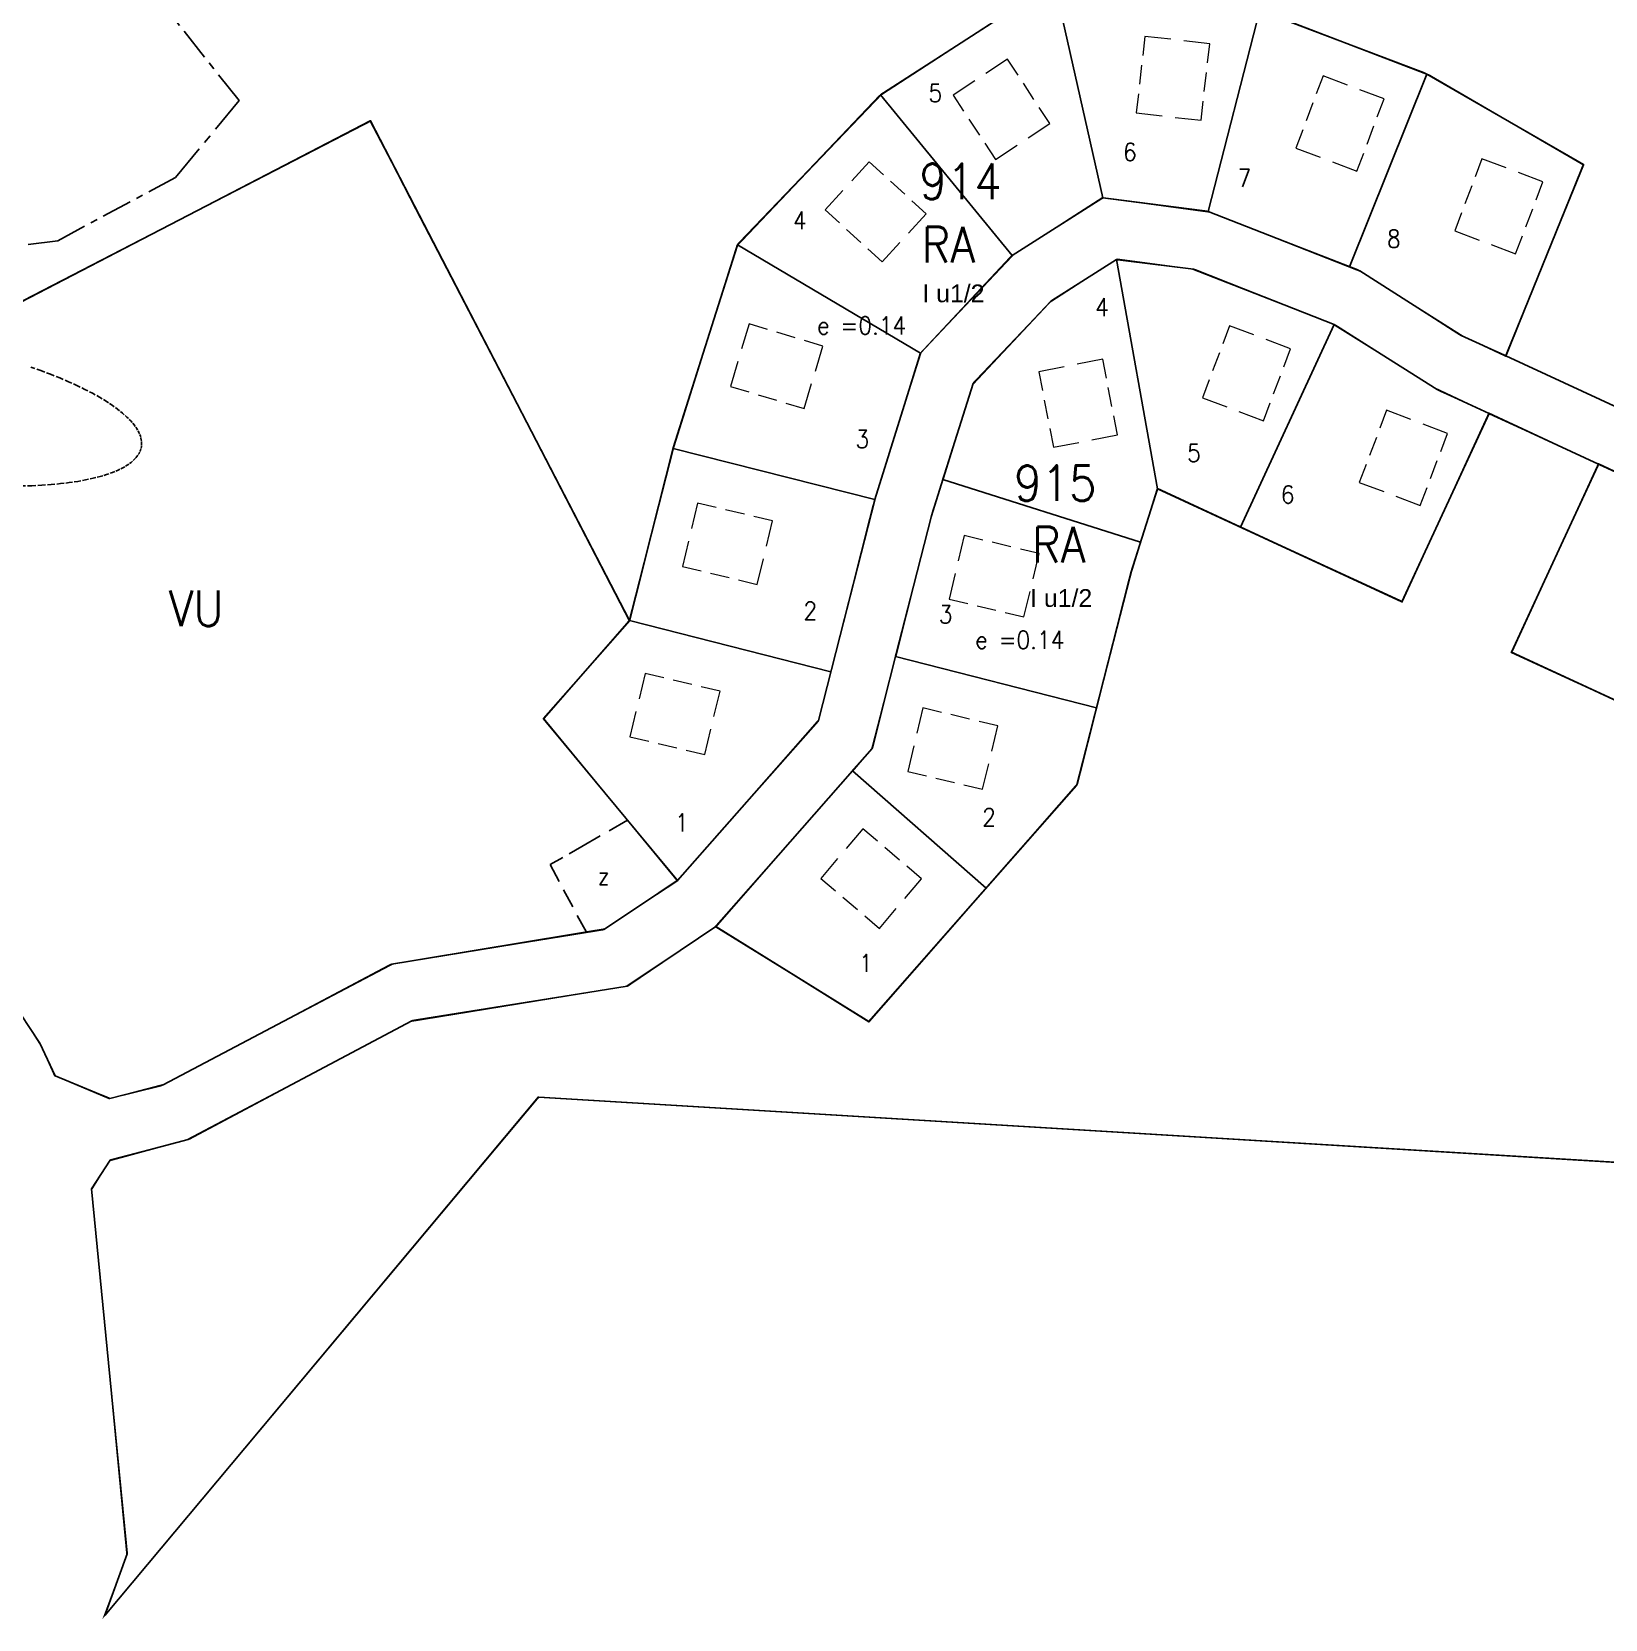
# Model space of a CAD drawing. Header units: metres. Extents: x 25522641 to 25524241, y 6685102 to 6686476.
# Drawn here: x 25523684.2 to 25523949.7, y 6685907.3 to 6686175.2 of the extents above; entities that cross this region are included whole.
import ezdxf
from ezdxf.enums import TextEntityAlignment as Align

# ---------------------------------------------------------------- set-up
doc = ezdxf.new("R2010")
doc.units = ezdxf.units.M
for name, pattern in [('CENTER', [11, 6.5, -1.5, 1.5, -1.5]), ('DASHED', [7.5, 5, -2.5]), ('DIVIDE2', [6.25, 2.5, -1.25, 0, -1.25, 0, -1.25])]:
    doc.linetypes.add(name, pattern=pattern)
for name, color, linetype in [('D-ALUE-K-TARKOITUS', 7, 'Continuous'), ('D-ALUE-REUNAVIIVA', 7, 'Continuous'), ('D-RAJA-ALUE-KORTTELI', 7, 'Continuous'), ('D-RAJA-K-MAARAYS-R-ALA', 7, 'Continuous'), ('D-RAJA-TONTTI', 7, 'Continuous'), ('D-TEKSTI-025', 7, 'Continuous'), ('D-TEKSTI-035', 7, 'Continuous'), ('D-VARITYS-ALUE_M', 7, 'Continuous'), ('D-VARITYS-ALUE_R', 7, 'Continuous'), ('D-VARITYS-ALUE_V', 7, 'Continuous')]:
    doc.layers.add(name, color=color, linetype=linetype)
doc.layers.get('0').off()
doc.styles.add('ROMANS', font='ROMANS.shx', dxfattribs={"width": 0.9})
doc.styles.get("Standard").update_dxf_attribs({"font": 'arial.ttf'})

# ---------------------------------------------------------------- blocks, each defined once
blk = doc.blocks.new('0320000')
at = {"color": 0, "linetype": 'Continuous'}
blk.add_lwpolyline([(0, 0, 0.226827049325045), (3.400000000023283, 2.800000000046566), (4.200000000069849, 0.5), (5, 2.800000000046566), (5.800000000046566, 0.5), (6.600000000093132, 2.800000000046566, 0.2268270487142379), (10.00000000011642, 0)], format="xyb", dxfattribs=at)
blk = doc.blocks.new('8031308302415')
at = {"color": 3, "linetype": 'Continuous', "xscale": 0.0008065180351890921, "yscale": 0.001, "zscale": 0.0008065180351890921, "rotation": 117.4125849847209}
for p in [(-3.713166948407888, 7.159575778059661), (0, 0)]:
    blk.add_blockref('0320000', p, dxfattribs=at)
blk = doc.blocks.new('8031308302426')
at = {"color": 3, "linetype": 'Continuous', "xscale": 0.001038416255240844, "yscale": 0.001, "zscale": 0.001038416255240844, "rotation": 207.3916036646289}
for p in [(0, 0), (-9.219919476658106, -4.777438301593065), (-18.4398389570415, -9.554876604117453), (-27.65975843369961, -14.33231490571052), (-36.879677914083, -19.10975320823491), (-46.09959739074111, -23.88719150982797), (-55.31951687112451, -28.66462981235236)]:
    blk.add_blockref('0320000', p, dxfattribs=at)
blk = doc.blocks.new('8031308302616')
at = {"color": 3, "linetype": 'Continuous', "xscale": 0.0006085223226154481, "yscale": 0.001, "zscale": 0.0006085223226154481, "rotation": 294.9882347079644}
blk.add_blockref('0320000', (0, 0), dxfattribs=at)
blk = doc.blocks.new('8031308302624')
at = {"color": 3, "linetype": 'Continuous', "xscale": 0.000998443310773452, "yscale": 0.001, "zscale": 0.000998443310773452, "rotation": 337.5313178492788}
blk.add_blockref('0320000', (0, 0), dxfattribs=at)
blk = doc.blocks.new('8031308302633')
at = {"color": 3, "linetype": 'Continuous', "xscale": 0.000929665832708828, "yscale": 0.001, "zscale": 0.000929665832708828, "rotation": 14.27290606726595}
blk.add_blockref('0320000', (0, 0), dxfattribs=at)
blk = doc.blocks.new('8031308302643')
at = {"color": 3, "linetype": 'Continuous', "xscale": 0.001091825195279889, "yscale": 0.001, "zscale": 0.001091825195279889, "rotation": 27.85881945997495}
for p in [(28.95853598415852, 15.30611723754555), (19.30569065734744, 10.2040781583637), (9.652845330536366, 5.10203907918185), (0, 0)]:
    blk.add_blockref('0320000', p, dxfattribs=at)
blk = doc.blocks.new('8031308302653')
at = {"color": 3, "linetype": 'Continuous', "xscale": 0.000905335237153159, "yscale": 0.001, "zscale": 0.000905335237153159, "rotation": 9.294182856736343}
for p in [(17.86900207027793, 2.924298479221761), (26.80350310727954, 4.386447719298303), (0, 0), (8.93450103700161, 1.462149240076542)]:
    blk.add_blockref('0320000', p, dxfattribs=at)
blk = doc.blocks.new('8031308302662')
at = {"color": 3, "linetype": 'Continuous', "xscale": 0.00149075947334428, "yscale": 0.001, "zscale": 0.00149075947334428, "rotation": 33.52058432953928}
blk.add_blockref('0320000', (0, 0), dxfattribs=at)
blk = doc.blocks.new('8031308302671')
at = {"color": 3, "linetype": 'Continuous', "xscale": 0.000886247201999621, "yscale": 0.001, "zscale": 0.000886247201999621, "rotation": 129.6050854267357}
for p in [(-16.94927503541112, 20.48445187136531), (-11.29951669275761, 13.65630124788731), (-5.649758346378803, 6.828150624409318), (0, 0)]:
    blk.add_blockref('0320000', p, dxfattribs=at)
blk = doc.blocks.new('8031308302682')
at = {"color": 3, "linetype": 'Continuous', "xscale": 0.001100124188587709, "yscale": 0.001, "zscale": 0.001100124188587709, "rotation": 48.754053680243}
for p in [(7.253037594258785, 8.271684754639864), (0, 0)]:
    blk.add_blockref('0320000', p, dxfattribs=at)
blk = doc.blocks.new('8031308302696')
at = {"color": 3, "linetype": 'Continuous', "xscale": 0.000985670628386047, "yscale": 0.001, "zscale": 0.000985670628386047, "rotation": 117.4076826377592}
for p in [(-31.76059221476316, 61.25229025725275), (-27.22336475551128, 52.50196307711303), (-22.6861372962594, 43.75163589790463), (-18.14890983700752, 35.00130871869624), (-13.61168237775564, 26.25098153855652), (-9.074454918503761, 17.50065435934812), (-4.537227459251881, 8.750327179208398), (0, 0)]:
    blk.add_blockref('0320000', p, dxfattribs=at)

msp = doc.modelspace()

# ---------------------------------------------------------------- linework, layer by layer
at = {"layer": 'D-RAJA-ALUE-KORTTELI', "color": 7, "linetype": 'Continuous'}
for p, q in [((25523827.45069003, 6686164.557285215), (25523856.74747683, 6686183.49624493)), ((25523891.40182257, 6686178.823179722), (25523919.61757072, 6686168.0713662)), ((25523919.61757072, 6686168.0713662), (25523946.02940599, 6686152.779684018)), ((25523803.29763434, 6686139.253225392), (25523827.45069003, 6686164.557285215)), ((25523676.80990902, 6686126.713625708), (25523741.34934536, 6686160.155693822)), ((25523741.34934536, 6686160.155693822), (25523748.77567926, 6686145.836542265)), ((25523946.02940599, 6686152.779684018), (25523932.92160268, 6686120.504443744)), ((25523748.77567926, 6686145.836542265), (25523785.07349893, 6686075.833924829)), ((25523864.93750997, 6686147.206593577), (25523849.65957541, 6686137.45941483)), ((25523882.70254488, 6686144.862598703), (25523864.93750997, 6686147.206593577)), ((25523908.27007701, 6686134.874978943), (25523882.70254488, 6686144.862598703)), ((25523792.46528953, 6686104.983615392), (25523803.29763434, 6686139.253225392)), ((25523849.65957541, 6686137.45941483), (25523834.18060675, 6686120.997085249)), ((25523867.25129028, 6686136.79347998), (25523856.18193234, 6686129.734868133)), ((25523880.24631253, 6686135.128465374), (25523867.25129028, 6686136.79347998)), ((25523903.97491379, 6686125.791108283), (25523880.24631253, 6686135.128465374)), ((25523925.39703086, 6686123.958068752), (25523908.27007701, 6686134.874978943)), ((25523856.18193234, 6686129.734868133), (25523843.0607141, 6686115.842568602)), ((25523921.34526544, 6686114.846733756), (25523903.97491379, 6686125.791108283)), ((25523932.92160268, 6686120.504443744), (25523925.39703086, 6686123.958068752)), ((25523834.18060675, 6686120.997085249), (25523826.46838301, 6686096.297663772)), ((25523932.92160268, 6686120.504443744), (25523968.18165993, 6686104.205724973)), ((25523843.0607141, 6686115.842568602), (25523837.9400254, 6686099.633455281)), ((25523930.09362832, 6686110.802063838), (25523921.34526544, 6686114.846733756)), ((25523930.09362832, 6686110.802063838), (25523915.40684724, 6686079.035491703)), ((25523930.09362832, 6686110.802063838), (25523948.57375517, 6686102.258063945)), ((25523785.07599474, 6686075.84376708), (25523792.46528953, 6686104.983615392)), ((25523948.57375517, 6686102.258063945), (25523933.88697481, 6686070.491492447)), ((25523948.57375517, 6686102.258063945), (25523964.00338032, 6686095.124416363)), ((25523837.9400254, 6686099.633455281), (25523836.011088, 6686093.527564363)), ((25523869.68178125, 6686083.931397959), (25523874.15958733, 6686098.105521006)), ((25523915.40684724, 6686079.035491703), (25523874.15958733, 6686098.105521006)), ((25523826.46838301, 6686096.297663772), (25523816.98724584, 6686059.001416671)), ((25523836.011088, 6686093.527564363), (25523829.96134327, 6686069.764185252)), ((25523869.68178125, 6686083.931397959), (25523860.57248023, 6686048.15008787)), ((25523785.07349893, 6686075.833924829), (25523770.56742375, 6686059.290555319)), ((25523933.88697481, 6686070.491492447), (25523961.11546479, 6686057.902824497)), ((25523829.96134327, 6686069.764185252), (25523826.01422806, 6686054.259926833)), ((25523770.56742375, 6686059.290555319), (25523793.16645713, 6686031.977952823)), ((25523816.98724584, 6686059.001416671), (25523793.16645713, 6686031.977952823)), ((25523826.01422806, 6686054.259926833), (25523822.71505986, 6686050.503365395)), ((25523822.71505986, 6686050.503365395), (25523799.62088262, 6686024.20743438)), ((25523860.57248023, 6686048.15008787), (25523825.45942063, 6686008.168987676)), ((25523793.16645713, 6686031.977952823), (25523780.73818209, 6686023.745434361)), ((25523780.73818209, 6686023.745434361), (25523745.00017794, 6686017.896837401)), ((25523784.67747415, 6686014.163140404), (25523799.62088262, 6686024.20743438)), ((25523825.45942063, 6686008.168987676), (25523799.62088262, 6686024.20743438)), ((25523745.00017794, 6686017.896837401), (25523706.38879663, 6685997.488681084)), ((25523748.33921771, 6686008.299476598), (25523784.67747415, 6686014.163140404)), ((25523685.58200919, 6686004.528123555), (25523682.32642823, 6686009.501323694)), ((25523710.62523513, 6685988.292319907), (25523748.33921771, 6686008.299476598)), ((25523688.15260311, 6685999.012510389), (25523685.58200919, 6686004.528123555)), ((25523697.37910361, 6685995.196675888), (25523688.15260311, 6685999.012510389)), ((25523706.38879663, 6685997.488681084), (25523697.37910361, 6685995.196675888)), ((25523769.71661767, 6685995.446004199), (25523696.54104973, 6685907.992061713)), ((25524129.34853155, 6685973.654973731), (25523769.71661767, 6685995.446004199)), ((25523697.43293707, 6685984.777962201), (25523710.62523513, 6685988.292319907)), ((25523694.32925504, 6685979.941172374), (25523697.43293707, 6685984.777962201)), ((25523700.30950232, 6685918.357127503), (25523694.32925504, 6685979.941172374)), ((25523696.54104973, 6685907.992061713), (25523700.30950232, 6685918.357127503))]:
    msp.add_line(p, q, dxfattribs=at)
at = {"layer": 'D-RAJA-K-MAARAYS-R-ALA', "color": 2, "linetype": 'CENTER', "ltscale": 0.8518932935560821}
msp.add_line((25523719.19206227, 6686163.595705431), (25523692.46858383, 6686197.309629836), dxfattribs=at)
at = {"layer": 'D-RAJA-K-MAARAYS-R-ALA', "color": 2, "linetype": 'DASHED', "lineweight": 0, "ltscale": 0.6500000000207329}
msp.add_line((25523872.03276645, 6686174.421352946), (25523870.57618924, 6686161.503211329), dxfattribs=at)
at = {"layer": 'D-RAJA-K-MAARAYS-R-ALA', "color": 2, "linetype": 'DASHED', "lineweight": 0, "ltscale": 0.879999999787505}
msp.add_line((25523882.96350166, 6686173.18886454), (25523872.03276645, 6686174.421352946), dxfattribs=at)
at = {"layer": 'D-RAJA-K-MAARAYS-R-ALA', "color": 2, "linetype": 'DASHED', "lineweight": 0, "ltscale": 0.6499999999998629}
msp.add_line((25523881.50692446, 6686160.270722923), (25523882.96350166, 6686173.18886454), dxfattribs=at)
at = {"layer": 'D-RAJA-K-MAARAYS-R-ALA', "color": 2, "linetype": 'DASHED', "lineweight": 0, "ltscale": 0.8799999999768491}
msp.add_line((25523848.84313954, 6686170.57340495), (25523839.65903846, 6686164.51929169), dxfattribs=at)
at = {"layer": 'D-RAJA-K-MAARAYS-R-ALA', "color": 2, "linetype": 'DASHED', "lineweight": 0, "ltscale": 0.6500000000453161}
msp.add_line((25523855.99800067, 6686159.71946731), (25523848.84313954, 6686170.57340495), dxfattribs=at)
at = {"layer": 'D-RAJA-K-MAARAYS-R-ALA', "color": 2, "linetype": 'DASHED', "lineweight": 0, "ltscale": 0.649999999965638}
for p, q in [((25523902.09748264, 6686167.750664012), (25523897.50384975, 6686155.589309773)), ((25523907.79422642, 6686151.702389639), (25523912.3878593, 6686163.863743877)), ((25523886.31900226, 6686125.608640998), (25523881.72536938, 6686113.44728676)), ((25523892.01574604, 6686109.560366625), (25523896.60937893, 6686121.721720863))]:
    msp.add_line(p, q, dxfattribs=at)
at = {"layer": 'D-RAJA-K-MAARAYS-R-ALA', "color": 2, "linetype": 'DASHED', "lineweight": 0, "ltscale": 0.88000000001078}
for p, q in [((25523912.3878593, 6686163.863743877), (25523902.09748264, 6686167.750664012)), ((25523897.50384975, 6686155.589309773), (25523907.79422642, 6686151.702389639)), ((25523939.17999925, 6686149.893952928), (25523928.88962258, 6686153.780873063)), ((25523924.2959897, 6686141.619518825), (25523934.58636636, 6686137.73259869)), ((25523896.60937893, 6686121.721720863), (25523886.31900226, 6686125.608640998)), ((25523881.72536938, 6686113.44728676), (25523892.01574604, 6686109.560366625)), ((25523923.09279385, 6686107.441198915), (25523912.80241719, 6686111.32811905)), ((25523908.2087843, 6686099.166764812), (25523918.49916096, 6686095.279844677))]:
    msp.add_line(p, q, dxfattribs=at)
at = {"layer": 'D-RAJA-K-MAARAYS-R-ALA', "color": 2, "linetype": 'CENTER', "ltscale": 0.9614947085239641}
msp.add_line((25523708.49904874, 6686150.604206885), (25523719.19206227, 6686163.595705431), dxfattribs=at)
at = {"layer": 'D-RAJA-K-MAARAYS-R-ALA', "color": 2, "linetype": 'DASHED', "lineweight": 0, "ltscale": 0.649999999942801}
msp.add_line((25523839.65903846, 6686164.51929169), (25523846.81389958, 6686153.66535405), dxfattribs=at)
at = {"layer": 'D-RAJA-K-MAARAYS-R-ALA', "color": 2, "linetype": 'DASHED', "lineweight": 0, "ltscale": 0.880000000083652}
msp.add_line((25523870.57618924, 6686161.503211329), (25523881.50692446, 6686160.270722923), dxfattribs=at)
at = {"layer": 'D-RAJA-K-MAARAYS-R-ALA', "color": 2, "linetype": 'DASHED', "lineweight": 0, "ltscale": 0.880000000225674}
msp.add_line((25523846.81389958, 6686153.66535405), (25523855.99800067, 6686159.71946731), dxfattribs=at)
at = {"layer": 'D-RAJA-K-MAARAYS-R-ALA', "color": 2, "linetype": 'DASHED', "lineweight": 0, "ltscale": 0.879999999958645}
msp.add_line((25523825.53137932, 6686153.26548569), (25523818.10034046, 6686145.155019526), dxfattribs=at)
at = {"layer": 'D-RAJA-K-MAARAYS-R-ALA', "color": 2, "linetype": 'DASHED', "lineweight": 0, "ltscale": 0.6500000000893521}
msp.add_line((25523835.1164757, 6686144.48334885), (25523825.53137932, 6686153.26548569), dxfattribs=at)
at = {"layer": 'D-RAJA-K-MAARAYS-R-ALA', "color": 2, "linetype": 'DASHED', "lineweight": 0, "ltscale": 0.650000000031455}
for p, q in [((25523928.88962258, 6686153.780873063), (25523924.2959897, 6686141.619518825)), ((25523934.58636636, 6686137.73259869), (25523939.17999925, 6686149.893952928)), ((25523912.80241719, 6686111.32811905), (25523908.2087843, 6686099.166764812)), ((25523918.49916096, 6686095.279844677), (25523923.09279385, 6686107.441198915))]:
    msp.add_line(p, q, dxfattribs=at)
at = {"layer": 'D-RAJA-K-MAARAYS-R-ALA', "color": 2, "linetype": 'CENTER', "ltscale": 0.7916709814356491}
msp.add_line((25523688.60893216, 6686139.952670964), (25523708.49904874, 6686150.604206885), dxfattribs=at)
at = {"layer": 'D-RAJA-K-MAARAYS-R-ALA', "color": 2, "linetype": 'DASHED', "lineweight": 0, "ltscale": 0.6499999999520171}
msp.add_line((25523818.10034046, 6686145.155019526), (25523827.68543683, 6686136.372882687), dxfattribs=at)
at = {"layer": 'D-RAJA-K-MAARAYS-R-ALA', "color": 2, "linetype": 'DASHED', "lineweight": 0, "ltscale": 0.8800000001599741}
msp.add_line((25523827.68543683, 6686136.372882687), (25523835.1164757, 6686144.48334885), dxfattribs=at)
at = {"layer": 'D-RAJA-K-MAARAYS-R-ALA', "color": 2, "linetype": 'CENTER', "ltscale": 0.772198275584203}
msp.add_line((25523666.79724358, 6686137.022323274), (25523688.60893216, 6686139.952670964), dxfattribs=at)
at = {"layer": 'D-RAJA-K-MAARAYS-R-ALA', "color": 2, "linetype": 'DASHED', "lineweight": 0, "ltscale": 0.879999999965206}
msp.add_line((25523805.24434167, 6686125.891678382), (25523802.09001759, 6686115.353640635), dxfattribs=at)
at = {"layer": 'D-RAJA-K-MAARAYS-R-ALA', "color": 2, "linetype": 'DASHED', "lineweight": 0, "ltscale": 0.650000000024071}
msp.add_line((25523817.69838628, 6686122.163840824), (25523805.24434167, 6686125.891678382), dxfattribs=at)
at = {"layer": 'D-RAJA-K-MAARAYS-R-ALA', "color": 2, "linetype": 'DASHED', "lineweight": 0, "ltscale": 0.8800000000506659}
msp.add_line((25523814.54406219, 6686111.625803077), (25523817.69838628, 6686122.163840824), dxfattribs=at)
at = {"layer": 'D-RAJA-K-MAARAYS-R-ALA', "color": 2, "linetype": 'DASHED', "ltscale": 0.142906903563476}
msp.add_line((25523685.75519323, 6686118.030794087), (25523684.07205892, 6686118.629172104), dxfattribs=at)
at = {"layer": 'D-RAJA-K-MAARAYS-R-ALA', "color": 2, "linetype": 'DASHED', "ltscale": 0.138805234181691}
msp.add_line((25523687.37859122, 6686117.418396341), (25523685.75519323, 6686118.030794087), dxfattribs=at)
at = {"layer": 'D-RAJA-K-MAARAYS-R-ALA', "color": 2, "linetype": 'DASHED', "lineweight": 0, "ltscale": 0.879999999988066}
for p, q in [((25523864.90900751, 6686119.942976858), (25523854.11083269, 6686117.845497271)), ((25523856.5896722, 6686105.084017942), (25523867.38784702, 6686107.181497528))]:
    msp.add_line(p, q, dxfattribs=at)
at = {"layer": 'D-RAJA-K-MAARAYS-R-ALA', "color": 2, "linetype": 'DASHED', "lineweight": 0, "ltscale": 0.649999999971005}
for p, q in [((25523867.38784702, 6686107.181497528), (25523864.90900751, 6686119.942976858)), ((25523854.11083269, 6686117.845497271), (25523856.5896722, 6686105.084017942))]:
    msp.add_line(p, q, dxfattribs=at)
at = {"layer": 'D-RAJA-K-MAARAYS-R-ALA', "color": 2, "linetype": 'DASHED', "ltscale": 0.134413718076166}
msp.add_line((25523688.93819701, 6686116.793411581), (25523687.37859122, 6686117.418396341), dxfattribs=at)
at = {"layer": 'D-RAJA-K-MAARAYS-R-ALA', "color": 2, "linetype": 'DASHED', "ltscale": 0.129740315071237}
msp.add_line((25523690.42997546, 6686116.157264674), (25523688.93819701, 6686116.793411581), dxfattribs=at)
at = {"layer": 'D-RAJA-K-MAARAYS-R-ALA', "color": 2, "linetype": 'DASHED', "ltscale": 0.124824831865302}
msp.add_line((25523691.85035567, 6686115.511440703), (25523690.42997546, 6686116.157264674), dxfattribs=at)
at = {"layer": 'D-RAJA-K-MAARAYS-R-ALA', "color": 2, "linetype": 'DASHED', "ltscale": 0.119702802218148}
msp.add_line((25523693.19622102, 6686114.85759412), (25523691.85035567, 6686115.511440703), dxfattribs=at)
at = {"layer": 'D-RAJA-K-MAARAYS-R-ALA', "color": 2, "linetype": 'DASHED', "lineweight": 0, "ltscale": 0.6499999998456291}
msp.add_line((25523802.09001759, 6686115.353640635), (25523814.54406219, 6686111.625803077), dxfattribs=at)
at = {"layer": 'D-RAJA-K-MAARAYS-R-ALA', "color": 2, "linetype": 'DASHED', "ltscale": 0.114384042439758}
msp.add_line((25523694.46447368, 6686114.197393577), (25523693.19622102, 6686114.85759412), dxfattribs=at)
at = {"layer": 'D-RAJA-K-MAARAYS-R-ALA', "color": 2, "linetype": 'DASHED', "ltscale": 0.108880251653489}
msp.add_line((25523695.65201583, 6686113.532507721), (25523694.46447368, 6686114.197393577), dxfattribs=at)
at = {"layer": 'D-RAJA-K-MAARAYS-R-ALA', "color": 2, "linetype": 'DASHED', "ltscale": 0.103206887035429}
msp.add_line((25523696.75574965, 6686112.864605205), (25523695.65201583, 6686113.532507721), dxfattribs=at)
at = {"layer": 'D-RAJA-K-MAARAYS-R-ALA', "color": 2, "linetype": 'DASHED', "ltscale": 0.09738708635858699}
msp.add_line((25523697.77260069, 6686112.195331587), (25523696.75574965, 6686112.864605205), dxfattribs=at)
at = {"layer": 'D-RAJA-K-MAARAYS-R-ALA', "color": 2, "linetype": 'DASHED', "ltscale": 0.0915151534097}
msp.add_line((25523698.70023484, 6686111.525934638), (25523697.77260069, 6686112.195331587), dxfattribs=at)
at = {"layer": 'D-RAJA-K-MAARAYS-R-ALA', "color": 2, "linetype": 'DASHED', "ltscale": 0.085681912835882}
msp.add_line((25523699.53711732, 6686110.857563538), (25523698.70023484, 6686111.525934638), dxfattribs=at)
at = {"layer": 'D-RAJA-K-MAARAYS-R-ALA', "color": 2, "linetype": 'DASHED', "ltscale": 0.079864086227718}
msp.add_line((25523700.28133824, 6686110.19217623), (25523699.53711732, 6686110.857563538), dxfattribs=at)
at = {"layer": 'D-RAJA-K-MAARAYS-R-ALA', "color": 2, "linetype": 'DASHED', "ltscale": 0.07407394731101899}
msp.add_line((25523700.93053177, 6686109.531961381), (25523700.28133824, 6686110.19217623), dxfattribs=at)
at = {"layer": 'D-RAJA-K-MAARAYS-R-ALA', "color": 2, "linetype": 'DASHED', "ltscale": 0.06846338115232001}
msp.add_line((25523701.48292444, 6686108.878323307), (25523700.93053177, 6686109.531961381), dxfattribs=at)
at = {"layer": 'D-RAJA-K-MAARAYS-R-ALA', "color": 2, "linetype": 'DASHED', "ltscale": 0.063193255196926}
msp.add_line((25523701.93781902, 6686108.232538726), (25523701.48292444, 6686108.878323307), dxfattribs=at)
at = {"layer": 'D-RAJA-K-MAARAYS-R-ALA', "color": 2, "linetype": 'DASHED', "ltscale": 0.058299367562072}
msp.add_line((25523702.29344731, 6686107.596462035), (25523701.93781902, 6686108.232538726), dxfattribs=at)
at = {"layer": 'D-RAJA-K-MAARAYS-R-ALA', "color": 2, "linetype": 'DASHED', "ltscale": 0.05410758875301001}
msp.add_line((25523702.54960217, 6686106.970501129), (25523702.29344731, 6686107.596462035), dxfattribs=at)
at = {"layer": 'D-RAJA-K-MAARAYS-R-ALA', "color": 2, "linetype": 'DASHED', "ltscale": 0.048190555952615}
msp.add_line((25523702.32005522, 6686104.062888141), (25523702.56797769, 6686104.611885828), dxfattribs=at)
at = {"layer": 'D-RAJA-K-MAARAYS-R-ALA', "color": 2, "linetype": 'DASHED', "ltscale": 0.050585540614577}
msp.add_line((25523702.70546011, 6686106.357691252), (25523702.54960217, 6686106.970501129), dxfattribs=at)
at = {"layer": 'D-RAJA-K-MAARAYS-R-ALA', "color": 2, "linetype": 'DASHED', "ltscale": 0.04647082903454201}
msp.add_line((25523702.56797769, 6686104.611885828), (25523702.71323808, 6686105.17431558), dxfattribs=at)
at = {"layer": 'D-RAJA-K-MAARAYS-R-ALA', "color": 2, "linetype": 'DASHED', "ltscale": 0.047839917159917}
msp.add_line((25523702.75978645, 6686105.762165089), (25523702.70546011, 6686106.357691252), dxfattribs=at)
at = {"layer": 'D-RAJA-K-MAARAYS-R-ALA', "color": 2, "linetype": 'DASHED', "ltscale": 0.04717516612225599}
msp.add_line((25523702.71323808, 6686105.17431558), (25523702.75978645, 6686105.762165089), dxfattribs=at)
at = {"layer": 'D-RAJA-K-MAARAYS-R-ALA', "color": 2, "linetype": 'DASHED', "ltscale": 0.068481327097854}
msp.add_line((25523699.60677753, 6686101.640964285), (25523700.34238859, 6686102.07873222), dxfattribs=at)
at = {"layer": 'D-RAJA-K-MAARAYS-R-ALA', "color": 2, "linetype": 'DASHED', "ltscale": 0.063225934489112}
msp.add_line((25523700.34238859, 6686102.07873222), (25523700.98318938, 6686102.541319142), dxfattribs=at)
at = {"layer": 'D-RAJA-K-MAARAYS-R-ALA', "color": 2, "linetype": 'DASHED', "ltscale": 0.05836888202711}
msp.add_line((25523700.98318938, 6686102.541319142), (25523701.5276743, 6686103.026982004), dxfattribs=at)
at = {"layer": 'D-RAJA-K-MAARAYS-R-ALA', "color": 2, "linetype": 'DASHED', "ltscale": 0.05397948307871599}
msp.add_line((25523701.5276743, 6686103.026982004), (25523701.97300523, 6686103.533893446), dxfattribs=at)
at = {"layer": 'D-RAJA-K-MAARAYS-R-ALA', "color": 2, "linetype": 'DASHED', "ltscale": 0.050614090367277}
msp.add_line((25523701.97300523, 6686103.533893446), (25523702.32005522, 6686104.062888141), dxfattribs=at)
at = {"layer": 'D-RAJA-K-MAARAYS-R-ALA', "color": 2, "linetype": 'DASHED', "ltscale": 0.114356536643919}
msp.add_line((25523690.55846003, 6686099.130162999), (25523691.97235917, 6686099.340485886), dxfattribs=at)
at = {"layer": 'D-RAJA-K-MAARAYS-R-ALA', "color": 2, "linetype": 'DASHED', "ltscale": 0.108870740028726}
msp.add_line((25523691.97235917, 6686099.340485886), (25523693.31169908, 6686099.581679881), dxfattribs=at)
at = {"layer": 'D-RAJA-K-MAARAYS-R-ALA', "color": 2, "linetype": 'DASHED', "ltscale": 0.103234589226558}
msp.add_line((25523693.31169908, 6686099.581679881), (25523694.57323561, 6686099.853233302), dxfattribs=at)
at = {"layer": 'D-RAJA-K-MAARAYS-R-ALA', "color": 2, "linetype": 'DASHED', "ltscale": 0.097460842538107}
msp.add_line((25523694.57323561, 6686099.853233302), (25523695.75363328, 6686100.154597002), dxfattribs=at)
at = {"layer": 'D-RAJA-K-MAARAYS-R-ALA', "color": 2, "linetype": 'DASHED', "ltscale": 0.09155520104236}
msp.add_line((25523695.75363328, 6686100.154597002), (25523696.84937806, 6686100.484879157), dxfattribs=at)
at = {"layer": 'D-RAJA-K-MAARAYS-R-ALA', "color": 2, "linetype": 'DASHED', "ltscale": 0.085646319773578}
msp.add_line((25523696.84937806, 6686100.484879157), (25523697.85819913, 6686100.843235756), dxfattribs=at)
at = {"layer": 'D-RAJA-K-MAARAYS-R-ALA', "color": 2, "linetype": 'DASHED', "ltscale": 0.07979118023359401}
msp.add_line((25523697.85819913, 6686100.843235756), (25523698.77802333, 6686101.228864797), dxfattribs=at)
at = {"layer": 'D-RAJA-K-MAARAYS-R-ALA', "color": 2, "linetype": 'DASHED', "ltscale": 0.074044721986937}
msp.add_line((25523698.77802333, 6686101.228864797), (25523699.60677753, 6686101.640964285), dxfattribs=at)
at = {"layer": 'D-RAJA-K-MAARAYS-R-ALA', "color": 2, "linetype": 'DASHED', "ltscale": 0.138801184275667}
msp.add_line((25523682.48951419, 6686098.558061033), (25523684.22382598, 6686098.607447122), dxfattribs=at)
at = {"layer": 'D-RAJA-K-MAARAYS-R-ALA', "color": 2, "linetype": 'DASHED', "ltscale": 0.134419292574077}
msp.add_line((25523684.22382598, 6686098.607447122), (25523685.90206192, 6686098.689511038), dxfattribs=at)
at = {"layer": 'D-RAJA-K-MAARAYS-R-ALA', "color": 2, "linetype": 'DASHED', "ltscale": 0.129756567334649}
msp.add_line((25523685.90206192, 6686098.689511038), (25523687.5199607, 6686098.804177259), dxfattribs=at)
at = {"layer": 'D-RAJA-K-MAARAYS-R-ALA', "color": 2, "linetype": 'DASHED', "ltscale": 0.124818385562308}
msp.add_line((25523687.5199607, 6686098.804177259), (25523689.07324582, 6686098.951222898), dxfattribs=at)
at = {"layer": 'D-RAJA-K-MAARAYS-R-ALA', "color": 2, "linetype": 'DASHED', "ltscale": 0.119676385309836}
msp.add_line((25523689.07324582, 6686098.951222898), (25523690.55846003, 6686099.130162999), dxfattribs=at)
at = {"layer": 'D-RAJA-K-MAARAYS-R-ALA', "color": 2, "linetype": 'DASHED', "lineweight": 0, "ltscale": 0.8799999999887859}
msp.add_line((25523796.54585815, 6686095.675230591), (25523793.9938446, 6686084.975360179), dxfattribs=at)
at = {"layer": 'D-RAJA-K-MAARAYS-R-ALA', "color": 2, "linetype": 'DASHED', "lineweight": 0, "ltscale": 0.6499999999059649}
msp.add_line((25523809.19115955, 6686092.659214576), (25523796.54585815, 6686095.675230591), dxfattribs=at)
at = {"layer": 'D-RAJA-K-MAARAYS-R-ALA', "color": 2, "linetype": 'DASHED', "lineweight": 0, "ltscale": 0.8799999999921171}
for p, q in [((25523806.639146, 6686081.959344164), (25523809.19115955, 6686092.659214576)), ((25523797.79547746, 6686053.227142166), (25523800.34749101, 6686063.927012579)), ((25523834.56284615, 6686061.105212353), (25523832.0108326, 6686050.405341941)), ((25523844.65613399, 6686047.389325925), (25523847.20814754, 6686058.089196337))]:
    msp.add_line(p, q, dxfattribs=at)
at = {"layer": 'D-RAJA-K-MAARAYS-R-ALA', "color": 2, "linetype": 'DASHED', "lineweight": 0, "ltscale": 0.880000000061259}
for p, q in [((25523841.53573579, 6686090.186418486), (25523838.98372224, 6686079.486548074)), ((25523851.62902363, 6686076.470532058), (25523854.18103719, 6686087.17040247))]:
    msp.add_line(p, q, dxfattribs=at)
at = {"layer": 'D-RAJA-K-MAARAYS-R-ALA', "color": 2, "linetype": 'DASHED', "lineweight": 0, "ltscale": 0.6499999999167679}
for p, q in [((25523854.18103719, 6686087.17040247), (25523841.53573579, 6686090.186418486)), ((25523838.98372224, 6686079.486548074), (25523851.62902363, 6686076.470532058))]:
    msp.add_line(p, q, dxfattribs=at)
at = {"layer": 'D-RAJA-K-MAARAYS-R-ALA', "color": 2, "linetype": 'DASHED', "lineweight": 0, "ltscale": 0.6500000000979511}
for p, q in [((25523793.9938446, 6686084.975360179), (25523806.639146, 6686081.959344164)), ((25523847.20814754, 6686058.089196337), (25523834.56284615, 6686061.105212353)), ((25523832.0108326, 6686050.405341941), (25523844.65613399, 6686047.389325925))]:
    msp.add_line(p, q, dxfattribs=at)
at = {"layer": 'D-RAJA-K-MAARAYS-R-ALA', "color": 2, "linetype": 'DASHED', "lineweight": 0, "ltscale": 0.88000000006459}
msp.add_line((25523787.70218961, 6686066.943028593), (25523785.15017606, 6686056.24315818), dxfattribs=at)
at = {"layer": 'D-RAJA-K-MAARAYS-R-ALA', "color": 2, "linetype": 'DASHED', "lineweight": 0, "ltscale": 0.650000000087147}
msp.add_line((25523800.34749101, 6686063.927012579), (25523787.70218961, 6686066.943028593), dxfattribs=at)
at = {"layer": 'D-RAJA-K-MAARAYS-R-ALA', "color": 2, "linetype": 'DASHED', "lineweight": 0, "ltscale": 0.6500000000763441}
msp.add_line((25523785.15017606, 6686056.24315818), (25523797.79547746, 6686053.227142166), dxfattribs=at)
at = {"layer": 'D-RAJA-K-MAARAYS-R-ALA', "color": 2, "linetype": 'DASHED', "ltscale": 0.712186153630574}
msp.add_line((25523777.02837499, 6686037.735818667), (25523784.75055869, 6686042.165186962), dxfattribs=at)
at = {"layer": 'D-RAJA-K-MAARAYS-R-ALA', "color": 2, "linetype": 'DASHED', "lineweight": 0, "ltscale": 0.880000000034555}
for p, q in [((25523824.46943349, 6686040.710428884), (25523817.33678598, 6686032.336341501)), ((25523827.2334347, 6686023.906848988), (25523834.36608221, 6686032.280936372))]:
    msp.add_line(p, q, dxfattribs=at)
at = {"layer": 'D-RAJA-K-MAARAYS-R-ALA', "color": 2, "linetype": 'DASHED', "lineweight": 0, "ltscale": 0.649999999963337}
for p, q in [((25523834.36608221, 6686032.280936372), (25523824.46943349, 6686040.710428884)), ((25523817.33678598, 6686032.336341501), (25523827.2334347, 6686023.906848988))]:
    msp.add_line(p, q, dxfattribs=at)
at = {"layer": 'D-RAJA-K-MAARAYS-R-ALA', "color": 2, "linetype": 'DASHED', "ltscale": 0.494233750598809}
msp.add_line((25523771.66943368, 6686034.661982824), (25523777.02837499, 6686037.735818667), dxfattribs=at)
at = {"layer": 'D-RAJA-K-MAARAYS-R-ALA', "color": 2, "linetype": 'DASHED', "ltscale": 0.6472423652009399}
msp.add_line((25523777.7959047, 6686023.258675211), (25523771.66943368, 6686034.661982824), dxfattribs=at)
at = {"layer": 'D-RAJA-TONTTI', "color": 2, "linetype": 'Continuous'}
for p, q in [((25523864.93750997, 6686147.206593577), (25523856.74747683, 6686183.49624493)), ((25523882.70254488, 6686144.862598703), (25523891.40182257, 6686178.823179722)), ((25523906.57671058, 6686135.536470241), (25523919.61757072, 6686168.0713662)), ((25523849.65957541, 6686137.45941483), (25523827.45069003, 6686164.557285215)), ((25523834.18060675, 6686120.997085249), (25523803.29763434, 6686139.253225392)), ((25523874.15958733, 6686098.105521006), (25523867.25129028, 6686136.79347998)), ((25523903.97491379, 6686125.791108283), (25523888.1783559, 6686091.624161187)), ((25523792.44683877, 6686104.910854396), (25523826.46838301, 6686096.297663772)), ((25523837.9400254, 6686099.633455281), (25523871.31172884, 6686089.090861688)), ((25523785.07448143, 6686075.833157021), (25523819.06619781, 6686067.179455317)), ((25523863.87690765, 6686061.129870776), (25523829.96134327, 6686069.764185251)), ((25523822.71505986, 6686050.503365395), (25523845.25442851, 6686030.708356828))]:
    msp.add_line(p, q, dxfattribs=at)
at = {"layer": 'D-VARITYS-ALUE_M', "color": 74, "linetype": 'DIVIDE2', "ltscale": 0.6699999999999999}
for points in [[(25523891.40182257, 6686178.823179722, 0.2, 0.3333333333333333, 0), (25523919.61757072, 6686168.0713662, 0.2, 0.3333333333333333, 0), (25523946.02940599, 6686152.779684018, 0.2, 0.3333333333333333, 0), (25523932.92160268, 6686120.504443744, 0.2, 0.3333333333333333, 0), (25523968.18165993, 6686104.205724973, 0.2, 0.3333333333333333, 0), (25523982.88432612, 6686135.969710496, 0.2, 0.3333333333333333, 0), (25524010.0048168, 6686126.247855553, 0.2, 0.3333333333333333, 0), (25524039.41117376, 6686119.967313287, 0.2, 0.3333333333333333, 0), (25524032.04617701, 6686085.695658486, 0.2, 0.3333333333333333, 0), (25524062.09388487, 6686079.186619537, 0.2, 0.3333333333333333, 0), (25524094.30988943, 6686084.717751574, 0.2, 0.3333333333333333, 0), (25524065.17782554, 6686115.468362376, 0.2, 0.3333333333333333, 0), (25524100.39087986, 6686150.906447222, 0.2, 0.3333333333333333, 0), (25524060.45236159, 6686190.32774099, 0.2, 0.3333333333333333, 0)], [(25523676.80990902, 6686126.713625708, 0.2, 0.3333333333333333, 0), (25523741.34934536, 6686160.155693822, 0.2, 0.3333333333333333, 0), (25523748.77567926, 6686145.836542265, 0.2, 0.3333333333333333, 0), (25523785.07349893, 6686075.833924829, 0.2, 0.3333333333333333, 0), (25523785.07599474, 6686075.84376708, 0.2, 0.3333333333333333, 0), (25523792.46528953, 6686104.983615392, 0.2, 0.3333333333333333, 0), (25523803.29763434, 6686139.253225392, 0.2, 0.3333333333333333, 0), (25523827.45069003, 6686164.557285215, 0.2, 0.3333333333333333, 0), (25523856.74747683, 6686183.49624493, 0.2, 0.3333333333333333, 0)]]:
    msp.add_lwpolyline(points, format="xyseb", dxfattribs=at)
at = {"layer": 'D-VARITYS-ALUE_M', "color": 74, "linetype": 'DIVIDE2', "ltscale": 0.69}
for points in [[(25523891.40182257, 6686178.823179722, 0.2, 0.3333333333333333, 0), (25523919.61757072, 6686168.0713662, 0.2, 0.3333333333333333, 0), (25523946.02940599, 6686152.779684018, 0.2, 0.3333333333333333, 0), (25523932.92160268, 6686120.504443744, 0.2, 0.3333333333333333, 0), (25523968.18165993, 6686104.205724973, 0.2, 0.3333333333333333, 0), (25523982.88432612, 6686135.969710496, 0.2, 0.3333333333333333, 0), (25524010.0048168, 6686126.247855553, 0.2, 0.3333333333333333, 0), (25524039.41117376, 6686119.967313287, 0.2, 0.3333333333333333, 0), (25524032.04617701, 6686085.695658486, 0.2, 0.3333333333333333, 0), (25524062.09388487, 6686079.186619537, 0.2, 0.3333333333333333, 0), (25524094.30988943, 6686084.717751574, 0.2, 0.3333333333333333, 0), (25524065.17782554, 6686115.468362376, 0.2, 0.3333333333333333, 0), (25524100.39087986, 6686150.906447222, 0.2, 0.3333333333333333, 0), (25524060.45236159, 6686190.32774099, 0.2, 0.3333333333333333, 0)], [(25523676.80990902, 6686126.713625708, 0.2, 0.3333333333333333, 0), (25523741.34934536, 6686160.155693822, 0.2, 0.3333333333333333, 0), (25523748.77567926, 6686145.836542265, 0.2, 0.3333333333333333, 0), (25523785.07349893, 6686075.833924829, 0.2, 0.3333333333333333, 0), (25523785.07599474, 6686075.84376708, 0.2, 0.3333333333333333, 0), (25523792.46528953, 6686104.983615392, 0.2, 0.3333333333333333, 0), (25523803.29763434, 6686139.253225392, 0.2, 0.3333333333333333, 0), (25523827.45069003, 6686164.557285215, 0.2, 0.3333333333333333, 0), (25523856.74747683, 6686183.49624493, 0.2, 0.3333333333333333, 0)], [(25523961.11546479, 6686057.902824497, 0.2, 0.3333333333333333, 0), (25523933.88697481, 6686070.491492447, 0.2, 0.3333333333333333, 0), (25523948.57375517, 6686102.258063945, 0.2, 0.3333333333333333, 0), (25523930.09362832, 6686110.802063838, 0.2, 0.3333333333333333, 0), (25523915.40684724, 6686079.035491703, 0.2, 0.3333333333333333, 0), (25523874.15958733, 6686098.105521006, 0.2, 0.3333333333333333, 0), (25523869.68178125, 6686083.931397959, 0.2, 0.3333333333333333, 0), (25523860.57248023, 6686048.15008787, 0.2, 0.3333333333333333, 0), (25523825.45942063, 6686008.168987676, 0.2, 0.3333333333333333, 0), (25523799.62088262, 6686024.20743438, 0.2, 0.3333333333333333, 0), (25523784.67747415, 6686014.163140404, 0.2, 0.3333333333333333, 0), (25523748.33921771, 6686008.299476598, 0.2, 0.3333333333333333, 0), (25523710.62523513, 6685988.292319907, 0.2, 0.3333333333333333, 0), (25523697.43293707, 6685984.777962201, 0.2, 0.3333333333333333, 0), (25523694.32925504, 6685979.941172374, 0.2, 0.3333333333333333, 0), (25523700.30950232, 6685918.357127503, 0.2, 0.3333333333333333, 0), (25523696.54104973, 6685907.992061713, 0.2, 0.3333333333333333, 0), (25523769.71661767, 6685995.446004199, 0.2, 0.3333333333333333, 0), (25524129.34853155, 6685973.654973731, 0.2, 0.3333333333333333, 0)]]:
    msp.add_lwpolyline(points, format="xyseb", dxfattribs=at)
at = {"layer": 'D-VARITYS-ALUE_R', "color": 42, "linetype": 'DIVIDE2', "ltscale": 1.39}
msp.add_lwpolyline([(25523864.93750997, 6686147.206593577, 0.2, 0.3333333333333333, 0), (25523882.70254488, 6686144.862598703, 0.2, 0.3333333333333333, 0), (25523908.27007701, 6686134.874978943, 0.2, 0.3333333333333333, 0), (25523925.39703086, 6686123.958068752, 0.2, 0.3333333333333333, 0), (25523932.92160268, 6686120.504443744, 0.2, 0.3333333333333333, 0), (25523946.02940599, 6686152.779684018, 0.2, 0.3333333333333333, 0), (25523919.61757072, 6686168.0713662, 0.2, 0.3333333333333333, 0), (25523891.40182257, 6686178.823179722, 0.2, 0.3333333333333333, 0), (25523856.74747683, 6686183.49624493, 0.2, 0.3333333333333333, 0), (25523827.45069003, 6686164.557285215, 0.2, 0.3333333333333333, 0), (25523803.29763434, 6686139.253225392, 0.2, 0.3333333333333333, 0), (25523792.46528953, 6686104.983615392, 0.2, 0.3333333333333333, 0), (25523785.07599474, 6686075.84376708, 0.2, 0.3333333333333333, 0), (25523785.07349893, 6686075.833924829, 0.2, 0.3333333333333333, 0), (25523770.56742375, 6686059.290555319, 0.2, 0.3333333333333333, 0), (25523793.16645713, 6686031.977952823, 0.2, 0.3333333333333333, 0), (25523816.98724584, 6686059.001416671, 0.2, 0.3333333333333333, 0), (25523826.46838301, 6686096.297663772, 0.2, 0.3333333333333333, 0), (25523834.18060675, 6686120.997085249, 0.2, 0.3333333333333333, 0), (25523849.65957541, 6686137.45941483, 0.2, 0.3333333333333333, 0), (25523864.93750997, 6686147.206593577, 0.2, 0.3333333333333333, 0)], format="xyseb", close=True, dxfattribs=at)
at = {"layer": 'D-VARITYS-ALUE_R', "color": 42, "linetype": 'DIVIDE2', "ltscale": 0.69}
msp.add_lwpolyline([(25523874.15958733, 6686098.105521006, 0.2, 0.3333333333333333, 0), (25523915.40684724, 6686079.035491703, 0.2, 0.3333333333333333, 0), (25523930.09362832, 6686110.802063838, 0.2, 0.3333333333333333, 0), (25523921.34526544, 6686114.846733756, 0.2, 0.3333333333333333, 0), (25523903.97491379, 6686125.791108283, 0.2, 0.3333333333333333, 0), (25523880.24631253, 6686135.128465374, 0.2, 0.3333333333333333, 0), (25523867.25129028, 6686136.79347998, 0.2, 0.3333333333333333, 0), (25523856.18193234, 6686129.734868133, 0.2, 0.3333333333333333, 0), (25523843.0607141, 6686115.842568602, 0.2, 0.3333333333333333, 0), (25523837.9400254, 6686099.633455281, 0.2, 0.3333333333333333, 0), (25523836.011088, 6686093.527564363, 0.2, 0.3333333333333333, 0), (25523829.96134327, 6686069.764185252, 0.2, 0.3333333333333333, 0), (25523826.01422806, 6686054.259926833, 0.2, 0.3333333333333333, 0), (25523822.71505986, 6686050.503365395, 0.2, 0.3333333333333333, 0), (25523799.62088262, 6686024.20743438, 0.2, 0.3333333333333333, 0), (25523825.45942063, 6686008.168987676, 0.2, 0.3333333333333333, 0), (25523860.57248023, 6686048.15008787, 0.2, 0.3333333333333333, 0), (25523869.68178125, 6686083.931397959, 0.2, 0.3333333333333333, 0), (25523874.15958733, 6686098.105521006, 0.2, 0.3333333333333333, 0)], format="xyseb", close=True, dxfattribs=at)
at = {"layer": 'D-VARITYS-ALUE_R', "color": 42, "linetype": 'DIVIDE2', "ltscale": 0.97}
msp.add_lwpolyline([(25524059.35214736, 6686069.718267971, 0.2, 0.3333333333333333, 0), (25524030.00392508, 6686075.926878114, 0.2, 0.3333333333333333, 0), (25524000.65570167, 6686082.135488726, 0.2, 0.3333333333333333, 0), (25523984.87840687, 6686085.473172283, 0.2, 0.3333333333333333, 0), (25523975.80224409, 6686089.669395048, 0.2, 0.3333333333333333, 0), (25523964.00338032, 6686095.124416363, 0.2, 0.3333333333333333, 0), (25523948.57375517, 6686102.258063945, 0.2, 0.3333333333333333, 0), (25523933.88697481, 6686070.491492447, 0.2, 0.3333333333333333, 0), (25523961.11546479, 6686057.902824497, 0.2, 0.3333333333333333, 0), (25523973.77388861, 6686052.050399721, 0.2, 0.3333333333333333, 0), (25524022.76054707, 6686041.687284479, 0.2, 0.3333333333333333, 0), (25524054.17830615, 6686045.261416377, 0.2, 0.3333333333333333, 0), (25524059.35214736, 6686069.718267971, 0.2, 0.3333333333333333, 0)], format="xyseb", close=True, dxfattribs=at)
at = {"layer": 'D-VARITYS-ALUE_V', "color": 73, "linetype": 'DIVIDE2', "ltscale": 0.64}
msp.add_lwpolyline([(25523682.32642823, 6686009.501323694, 0.2, 0.3333333333333333, 0), (25523685.58200919, 6686004.528123555, 0.2, 0.3333333333333333, 0), (25523688.15260311, 6685999.012510389, 0.2, 0.3333333333333333, 0), (25523697.37910361, 6685995.196675888, 0.2, 0.3333333333333333, 0), (25523706.38879663, 6685997.488681084, 0.2, 0.3333333333333333, 0), (25523745.00017794, 6686017.896837401, 0.2, 0.3333333333333333, 0), (25523780.73818209, 6686023.745434361, 0.2, 0.3333333333333333, 0), (25523793.16645713, 6686031.977952823, 0.2, 0.3333333333333333, 0), (25523770.56742375, 6686059.290555319, 0.2, 0.3333333333333333, 0), (25523785.07349893, 6686075.833924829, 0.2, 0.3333333333333333, 0), (25523748.77567926, 6686145.836542265, 0.2, 0.3333333333333333, 0), (25523748.77567926, 6686145.836542265, 0.2, 0.3333333333333333, 0), (25523741.34934536, 6686160.155693822, 0.2, 0.3333333333333333, 0), (25523676.80990902, 6686126.713625708, 0.2, 0.3333333333333333, 0)], format="xyseb", dxfattribs=at)

# ---------------------------------------------------------------- block references
at = {"layer": 'D-ALUE-REUNAVIIVA', "color": 3, "linetype": 'Continuous'}
for name, p in [('8031308302426', (25523741.34934536, 6686160.155693822)), ('8031308302415', (25523748.77567926, 6686145.836542265)), ('8031308302696', (25523785.07349893, 6686075.833924829)), ('8031308302682', (25523770.56742375, 6686059.290555319)), ('8031308302671', (25523793.16645713, 6686031.977952823)), ('8031308302653', (25523745.00017794, 6686017.896837401)), ('8031308302662', (25523780.73818209, 6686023.745434361)), ('8031308302643', (25523706.38879663, 6685997.488681084)), ('8031308302616', (25523685.58200919, 6686004.528123555)), ('8031308302624', (25523688.15260311, 6685999.012510389)), ('8031308302633', (25523697.37910361, 6685995.196675888))]:
    msp.add_blockref(name, p, dxfattribs=at)

# ---------------------------------------------------------------- texts
at = {"layer": 'D-ALUE-K-TARKOITUS', "color": 7, "linetype": 'Continuous', "style": 'ROMANS', "width": 0.9}
for s, p in [('RA', (25523838.86799134, 6686139.269702258)), ('RA', (25523857.48905578, 6686088.674673669)), ('VU', (25523711.95554068, 6686077.911133069))]:
    msp.add_text(s, height=6, dxfattribs=at).set_placement(p, align=Align.MIDDLE)
at = {"layer": 'D-TEKSTI-025', "color": 2, "linetype": 'Continuous', "style": 'ROMANS', "width": 0.9}
for s, p in [('5', (25523835.52862699, 6686163.369343275)), ('6', (25523868.34028392, 6686153.414098873)), ('7', (25523887.67572603, 6686149.022077605)), ('4', (25523812.6533113, 6686141.872973742)), ('8', (25523912.87038824, 6686138.774030698)), ('4', (25523863.62856776, 6686127.232909644)), ('e =0.14', (25523816.73043632, 6686124.132792437)), ('3', (25523823.19991609, 6686104.980008952)), ('5', (25523879.15550892, 6686102.637597065)), ('6', (25523894.97541609, 6686095.610365483)), ('2', (25523814.41107877, 6686075.992675107)), ('3', (25523837.2620558, 6686075.407074173)), ('e =0.14', (25523843.41308302, 6686071.097427689)), ('1', (25523792.73195149, 6686040.27091626)), ('2', (25523844.58608451, 6686041.149319698)), ('z', (25523779.7261508, 6686031.243092952)), ('1', (25523823.78584096, 6686016.55400712))]:
    msp.add_text(s, height=3, dxfattribs=at).set_placement(p)
at = {"layer": 'D-TEKSTI-025', "color": 2, "linetype": 'Continuous'}
for p in [(25523834.48291516, 6686129.559311346), (25523852.66420811, 6686078.153202002)]:
    msp.add_text('I u1/2', height=3, dxfattribs=at).set_placement(p)
at = {"layer": 'D-TEKSTI-035', "color": 7, "linetype": 'Continuous', "style": 'ROMANS', "width": 0.9}
for s, p in [('914', (25523840.92432582, 6686149.947443436)), ('915', (25523856.91995493, 6686099.028215746))]:
    msp.add_text(s, height=6, dxfattribs=at).set_placement(p, align=Align.MIDDLE)

doc.saveas('drawing.dxf')
